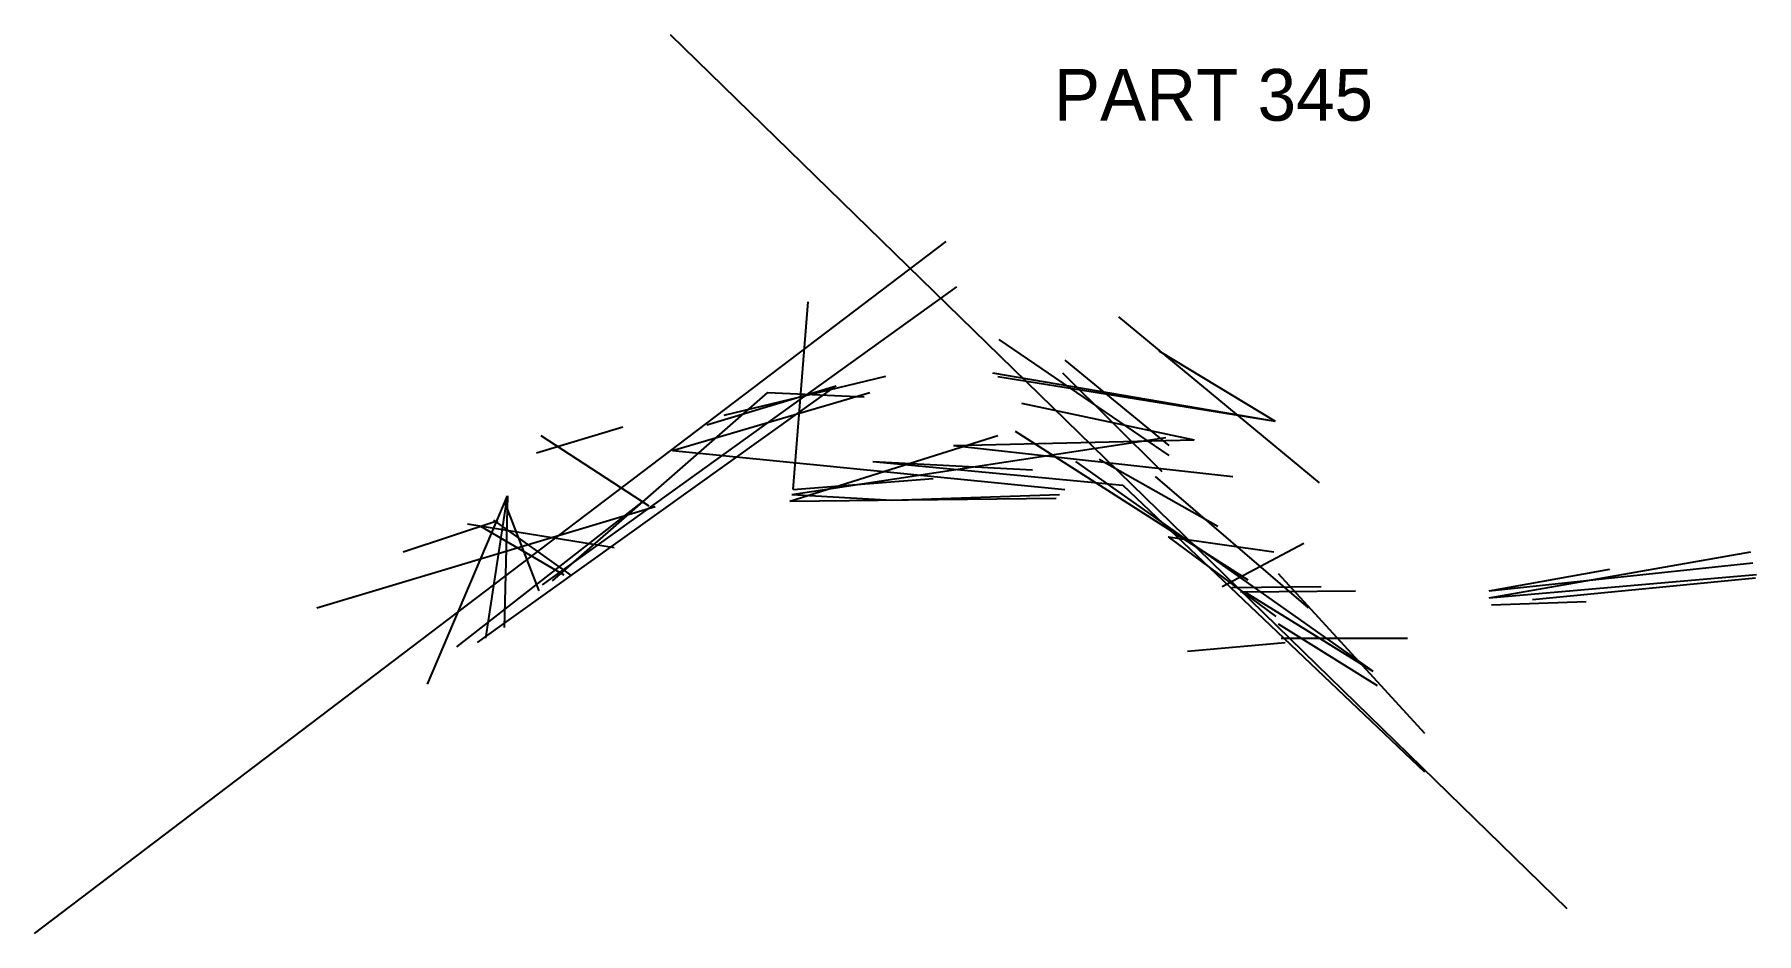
# Model space of a CAD drawing. Header units: millimetres. Extents: x 108 to 507, y 836 to 1045.
import ezdxf

# ---------------------------------------------------------------- set-up
doc = ezdxf.new("R2010")
doc.units = ezdxf.units.MM
doc.layers.add('ANNOTATIONS', color=3, linetype='Continuous')
doc.layers.add('GEOMETRY', color=7, linetype='Continuous')

msp = doc.modelspace()

# ---------------------------------------------------------------- linework, layer by layer
at = {"layer": 'GEOMETRY'}
for p, q in [((255, 1045), (463, 842.33)), ((107.5, 836.5), (319, 997)), ((225.33, 917.33), (321.5, 986.5)), ((283.5, 939.5), (287, 983)), ((359, 979.5), (405.5, 941)), ((331.25, 974.25), (370.67, 947.33)), ((368.33, 971.67), (395.33, 955.33)), ((346.5, 969.5), (370.67, 949.67)), ((210.25, 904), (293.5, 963.5)), ((263.5, 954.5), (293.5, 963.5)), ((267.5, 956.75), (305, 965.75)), ((329.75, 966.5), (395.33, 955.33)), ((331, 965.67), (395.33, 955.33)), ((346, 966.5), (369, 943.67)), ((227.67, 918.33), (277.67, 962)), ((255.5, 948.5), (301.33, 962)), ((277.67, 962), (300, 961)), ((336.5, 959.5), (376.5, 951)), ((224, 948), (244, 954)), ((225, 952), (250, 935.67)), ((282.75, 936.75), (331, 952)), ((283.17, 938.33), (370, 951.5)), ((320.67, 949.67), (376.5, 951)), ((335, 953), (389, 918.5)), ((255.5, 948.5), (346.5, 939.5)), ((320.67, 949.67), (385.5, 942.5)), ((302, 946), (360, 940.5)), ((302, 946), (339, 944)), ((349, 946), (418, 897.33)), ((354.5, 946.5), (382, 931)), ((283.5, 939.5), (316, 942)), ((360, 940.5), (430, 874)), ((367.5, 942.5), (403, 912)), ((173, 912), (251.5, 935.5)), ((198.67, 894.33), (217.25, 938)), ((205.5, 903), (248.5, 936.5)), ((212.25, 905), (217.25, 938)), ((217.25, 938), (216.5, 907.5)), ((216.67, 936.17), (224.5, 916)), ((282.75, 936.75), (344.5, 937.5)), ((283.17, 938.33), (306.5, 937)), ((306.5, 937), (345.33, 938.33)), ((193, 925), (215, 932.25)), ((208, 931.5), (242, 926)), ((211, 931), (230.33, 919.67)), ((214, 932.4), (232, 919.5)), ((370.5, 928.5), (395.5, 910)), ((370.5, 928.5), (395, 925)), ((383, 917), (402, 927)), ((445, 914.33), (505.67, 925)), ((396, 920), (430, 883)), ((445, 916), (506.17, 922.5)), ((445, 916), (473, 921)), ((445, 914.33), (507, 919.8)), ((455, 914), (506.75, 919)), ((385.25, 916.75), (406, 917)), ((387.25, 915.75), (414, 916)), ((388.33, 915.67), (418, 897.33)), ((445.5, 912.75), (467.5, 913.5)), ((396, 908.33), (419, 894)), ((375, 902), (397.67, 904)), ((396.75, 905), (426, 905))]:
    msp.add_line(p, q, dxfattribs=at)

# ---------------------------------------------------------------- texts
at = {"layer": 'ANNOTATIONS'}
msp.add_text('PART 345', height=12, dxfattribs=at).set_placement((344, 1025))

doc.saveas('drawing.dxf')
